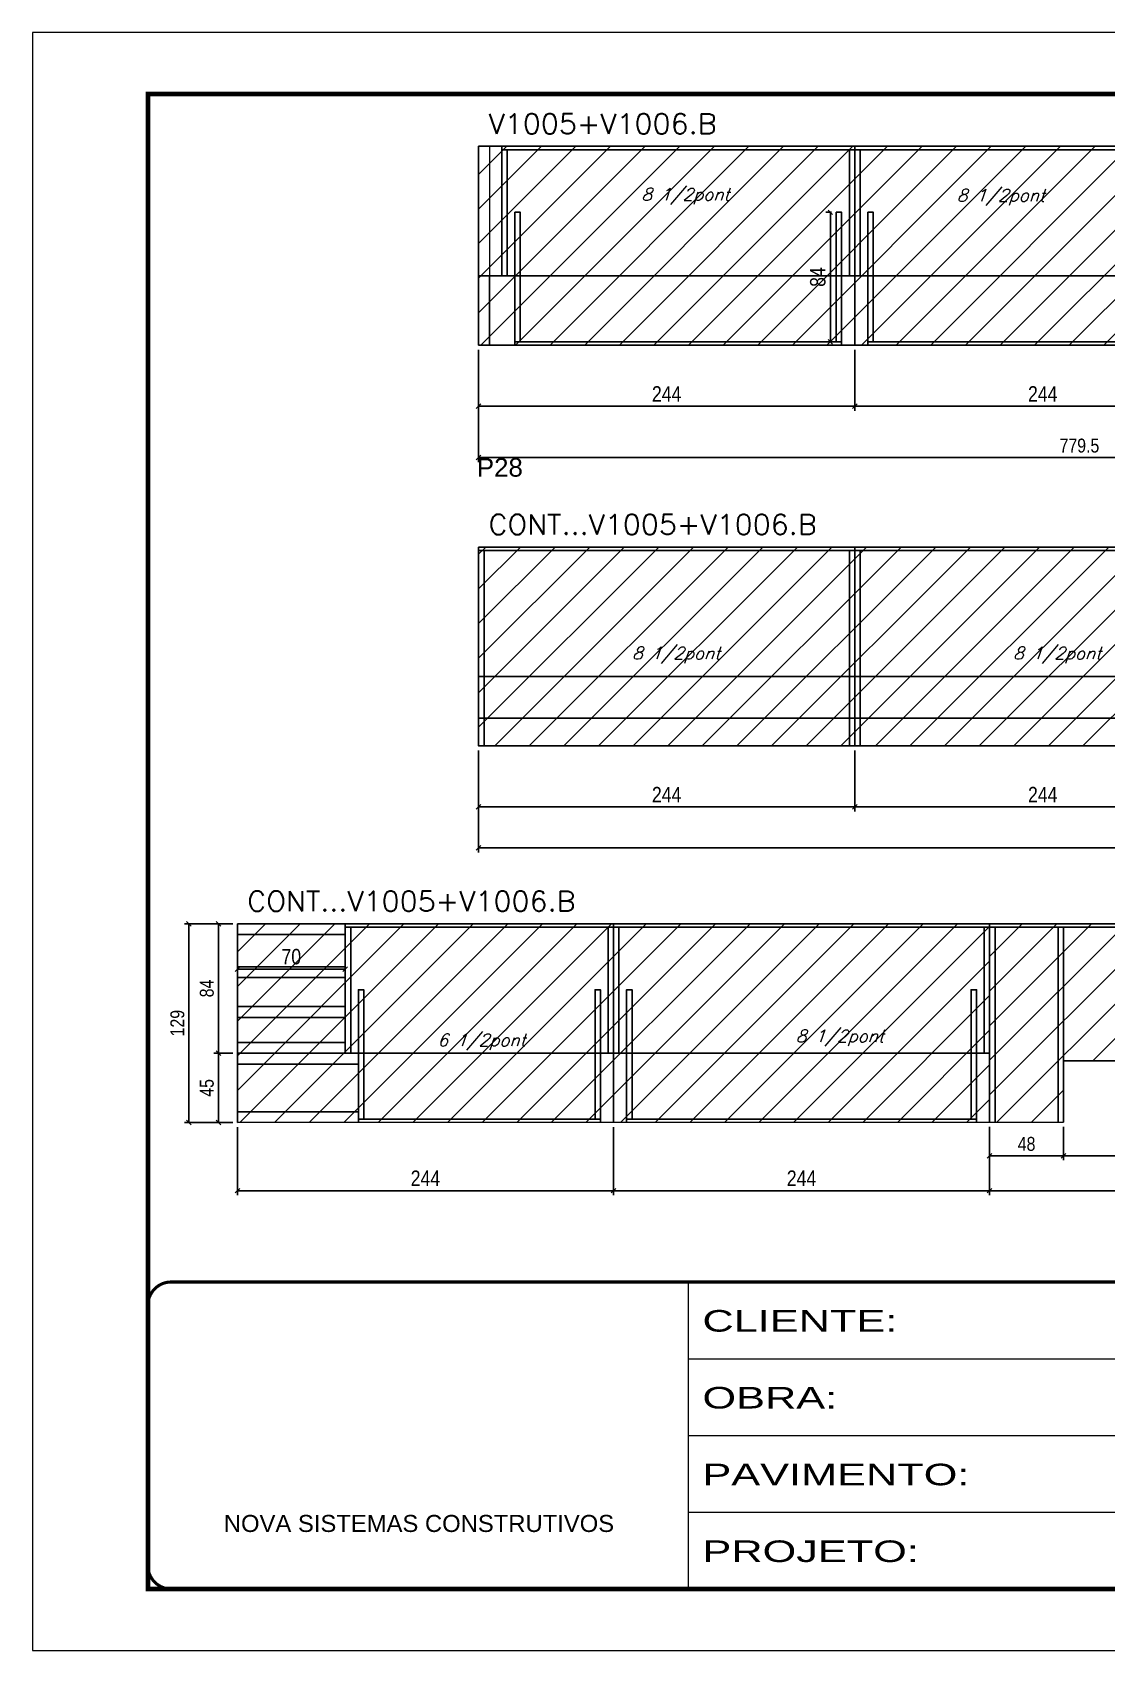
# Model space of a CAD drawing. Extents: x -20960 to -5926, y -2106 to 21915.
# Drawn here: x -12207 to -11510, y 17420 to 18470 of the extents above; entities that cross this region are included whole.
import ezdxf

# ---------------------------------------------------------------- set-up
doc = ezdxf.new("R2010")
doc.units = 0
doc.linetypes.add('CONTINUO', pattern=[0])
doc.linetypes.add('DASHED', pattern=[0.75, 0.5, -0.25])
for name, color, linetype in [('5', 5, 'Continuous'), ('COTA', 241, 'Continuous'), ('Painéis', 200, 'Continuous'), ('SARR_2.2x7', 40, 'Continuous'), ('SARR_3.5x7', 81, 'Continuous'), ('texto', 7, 'Continuous')]:
    doc.layers.add(name, color=color, linetype=linetype)
for name, color, linetype, lineweight in [('Folhas', 255, 'Continuous', 9), ('Hachura', 251, 'Continuous', 9), ('Sarr 2.2x7', 40, 'Continuous', 9), ('SARRAFO DE PRESSAO', 251, 'DASHED', 9), ('Texto Seção', 7, 'Continuous', 15)]:
    doc.layers.add(name, color=color, linetype=linetype, lineweight=lineweight)
doc.styles.add('ARIAL', font='arial.ttf')
doc.styles.add('COTA TECNICA', font='techl___.ttf', dxfattribs={"height": 10})
doc.styles.add('COTA TECNICA-50', font='techl___.ttf', dxfattribs={"height": 9})
doc.styles.add('REGUA-120', font='ROMANS.shx', dxfattribs={"height": 15})
doc.styles.add('Romans', font='romans.shx')
doc.styles.get("Standard").update_dxf_attribs({"font": 'arial.ttf'})
doc.styles.add('Tecnologia', font='')
doc.styles.get('Tecnologia').set_extended_font_data('Forgotten Futurist')
doc.dimstyles.new('COTA PAINEL-50', dxfattribs={"dimtxt": 9, "dimasz": 3, "dimexe": 3, "dimexo": 3, "dimgap": 3, "dimtad": 1, "dimdec": 1, "dimzin": 12, "dimdsep": 46, "dimtxsty": 'COTA TECNICA-50', "dimblk1": 'OBLIQUE', "dimblk2": 'OBLIQUE', "dimsah": 1, "dimcen": 0.9, "dimclrd": 4, "dimclre": 4, "dimclrt": 240, "dimadec": 1, "dimazin": 3, "dimtfac": 1, "dimtdec": 1, "dimtmove": 0, "dimatfit": 3, "dimfxl": 1, "dimtolj": 1, "dimtzin": 12, "dimarcsym": 0})
doc.dimstyles.new('PAINEL', dxfattribs={"dimtxt": 10, "dimasz": 3, "dimexe": 3, "dimexo": 3, "dimgap": 3, "dimtad": 1, "dimdec": 1, "dimzin": 12, "dimdsep": 46, "dimtxsty": 'COTA TECNICA', "dimblk1": 'OBLIQUE', "dimblk2": 'OBLIQUE', "dimsah": 1, "dimcen": 0.9, "dimclrd": 4, "dimclre": 4, "dimclrt": 240, "dimadec": 1, "dimazin": 3, "dimtfac": 1, "dimtdec": 1, "dimtmove": 0, "dimatfit": 3, "dimfxl": 1, "dimtolj": 1, "dimtzin": 12, "dimarcsym": 0})

# ---------------------------------------------------------------- blocks, each defined once
blk = doc.blocks.new('9999999999')
at = {"color": 30, "linetype": 'CONTINUO'}
for p, q in [((98564.6, 34230.2), (98564.6, 34429.4)), ((98564.6, 34379.6), (99584, 34379.6)), ((98564.6, 34329.8), (99488, 34329.8)), ((98564.6, 34280), (99488, 34280))]:
    blk.add_line(p, q, dxfattribs=at)
at = {"color": 30, "linetype": 'CONTINUO', "const_width": 2}
blk.add_lwpolyline([(99584, 34230.2), (99584, 34414.4, 0.414214), (99569, 34429.4), (98229, 34429.4, 0.414214), (98214, 34414.4), (98214, 34245.2, 0.414214), (98229, 34230.2), (99584, 34230.2)], format="xyb", dxfattribs=at)
at = {"layer": 'Folhas'}
blk.add_lwpolyline([(98139, 34190.2), (99624, 34190.2), (99624, 35240.2), (98139, 35240.2)], close=True, dxfattribs=at)
at = {"layer": 'Folhas', "color": 30, "const_width": 3}
blk.add_lwpolyline([(98214, 34230.2), (99584, 34230.2), (99584, 35200.2), (98214, 35200.2)], close=True, dxfattribs=at)
at = {"color": 7, "linetype": 'Continuous', "ltscale": 5, "style": 'ARIAL'}
blk.add_text('NOVA SISTEMAS CONSTRUTIVOS', height=11.059, dxfattribs=at).set_placement((98263.2, 34267.2))
at = {"layer": 'Folhas', "color": 7, "style": 'Tecnologia', "width": 1.5}
for s, p in [('CLIENTE:', (98573.7, 34397.2)), ('OBRA:', (98573.7, 34347.3)), ('PAVIMENTO:', (98573.7, 34297.5)), ('PROJETO:', (98573.7, 34247.7))]:
    blk.add_text(s, height=14, dxfattribs=at).set_placement(p)
blk = doc.blocks.new('_Oblique')
at = {"color": 0, "linetype": 'ByBlock', "lineweight": -2}
blk.add_line((-0.5, -0.5), (0.5, 0.5), dxfattribs=at)
blk = doc.blocks.new('*D6690')
at = {"layer": 'COTA', "color": 4, "linetype": 'ByBlock', "lineweight": -2, "transparency": 16777216}
for p, q in [((-11673.5, 18263.7), (-11673.5, 18224.1)), ((-11429.5, 18263.7), (-11429.5, 18224.1)), ((-11429.5, 18227.1), (-11673.5, 18227.1))]:
    blk.add_line(p, q, dxfattribs=at)
at = {"layer": 'Defpoints', "color": 0, "linetype": 'ByBlock', "transparency": 16777216}
for p in [(-11673.5, 18266.7), (-11429.5, 18266.7), (-11673.5, 18227.1)]:
    blk.add_point(p, dxfattribs=at)
at = {"layer": 'COTA', "color": 4, "linetype": 'ByBlock', "lineweight": -2, "transparency": 16777216, "xscale": 3, "yscale": 3, "zscale": 3, "rotation": 180}
blk.add_blockref('_Oblique', (-11673.5, 18227.1), dxfattribs=at)
at = {"layer": 'COTA', "color": 4, "linetype": 'ByBlock', "lineweight": -2, "transparency": 16777216, "xscale": 3, "yscale": 3, "zscale": 3}
blk.add_blockref('_Oblique', (-11429.5, 18227.1), dxfattribs=at)
at = {"layer": 'COTA', "color": 240, "linetype": 'ByBlock', "transparency": 16777216, "insert": (-11551.5, 18235.1), "char_height": 10, "attachment_point": 5, "style": 'COTA TECNICA'}
blk.add_mtext('\\A1;244', dxfattribs=at)
blk = doc.blocks.new('*D6691')
at = {"layer": 'COTA', "color": 4, "linetype": 'ByBlock', "lineweight": -2, "transparency": 16777216}
for p, q in [((-11917.5, 18263.7), (-11917.5, 18224.1)), ((-11673.5, 18263.7), (-11673.5, 18224.1)), ((-11673.5, 18227.1), (-11917.5, 18227.1))]:
    blk.add_line(p, q, dxfattribs=at)
at = {"layer": 'Defpoints', "color": 0, "linetype": 'ByBlock', "transparency": 16777216}
for p in [(-11917.5, 18266.7), (-11673.5, 18266.7), (-11917.5, 18227.1)]:
    blk.add_point(p, dxfattribs=at)
at = {"layer": 'COTA', "color": 4, "linetype": 'ByBlock', "lineweight": -2, "transparency": 16777216, "xscale": 3, "yscale": 3, "zscale": 3, "rotation": 180}
blk.add_blockref('_Oblique', (-11917.5, 18227.1), dxfattribs=at)
at = {"layer": 'COTA', "color": 4, "linetype": 'ByBlock', "lineweight": -2, "transparency": 16777216, "xscale": 3, "yscale": 3, "zscale": 3}
blk.add_blockref('_Oblique', (-11673.5, 18227.1), dxfattribs=at)
at = {"layer": 'COTA', "color": 240, "linetype": 'ByBlock', "transparency": 16777216, "insert": (-11795.5, 18235.1), "char_height": 10, "attachment_point": 5, "style": 'COTA TECNICA'}
blk.add_mtext('\\A1;244', dxfattribs=at)
blk = doc.blocks.new('*D6692')
at = {"layer": 'COTA', "color": 4, "lineweight": -2, "transparency": 16777216}
for p, q in [((-11917.5, 18003.7), (-11917.5, 17964.1)), ((-11673.5, 18003.7), (-11673.5, 17964.1)), ((-11917.5, 17967.1), (-11673.5, 17967.1))]:
    blk.add_line(p, q, dxfattribs=at)
at = {"layer": 'Defpoints', "color": 0, "transparency": 16777216}
for p in [(-11917.5, 18006.7), (-11673.5, 18006.7), (-11673.5, 17967.1)]:
    blk.add_point(p, dxfattribs=at)
at = {"layer": 'COTA', "color": 4, "lineweight": -2, "transparency": 16777216, "xscale": 3, "yscale": 3, "zscale": 3, "rotation": 180}
blk.add_blockref('_Oblique', (-11917.5, 17967.1), dxfattribs=at)
at = {"layer": 'COTA', "color": 4, "lineweight": -2, "transparency": 16777216, "xscale": 3, "yscale": 3, "zscale": 3}
blk.add_blockref('_Oblique', (-11673.5, 17967.1), dxfattribs=at)
at = {"layer": 'COTA', "color": 240, "transparency": 16777216, "insert": (-11795.5, 17975.1), "char_height": 10, "attachment_point": 5, "style": 'COTA TECNICA'}
blk.add_mtext('\\A1;244', dxfattribs=at)
blk = doc.blocks.new('*D6693')
at = {"layer": 'COTA', "color": 4, "lineweight": -2, "transparency": 16777216}
for p, q in [((-11673.5, 18003.7), (-11673.5, 17964.1)), ((-11429.5, 18003.7), (-11429.5, 17964.1)), ((-11673.5, 17967.1), (-11429.5, 17967.1))]:
    blk.add_line(p, q, dxfattribs=at)
at = {"layer": 'Defpoints', "color": 0, "transparency": 16777216}
for p in [(-11673.5, 18006.7), (-11429.5, 18006.7), (-11429.5, 17967.1)]:
    blk.add_point(p, dxfattribs=at)
at = {"layer": 'COTA', "color": 4, "lineweight": -2, "transparency": 16777216, "xscale": 3, "yscale": 3, "zscale": 3, "rotation": 180}
blk.add_blockref('_Oblique', (-11673.5, 17967.1), dxfattribs=at)
at = {"layer": 'COTA', "color": 4, "lineweight": -2, "transparency": 16777216, "xscale": 3, "yscale": 3, "zscale": 3}
blk.add_blockref('_Oblique', (-11429.5, 17967.1), dxfattribs=at)
at = {"layer": 'COTA', "color": 240, "transparency": 16777216, "insert": (-11551.5, 17975.1), "char_height": 10, "attachment_point": 5, "style": 'COTA TECNICA'}
blk.add_mtext('\\A1;244', dxfattribs=at)
blk = doc.blocks.new('*D6694')
at = {"layer": 'COTA', "color": 4, "lineweight": -2, "transparency": 16777216}
for p, q in [((-11917.5, 18003.7), (-11917.5, 17937.6)), ((-10964, 18003.7), (-10964, 17937.6)), ((-11917.5, 17940.6), (-10964, 17940.6))]:
    blk.add_line(p, q, dxfattribs=at)
at = {"layer": 'Defpoints', "color": 0, "transparency": 16777216}
for p in [(-11917.5, 18006.7), (-10964, 18006.7), (-10964, 17940.6)]:
    blk.add_point(p, dxfattribs=at)
at = {"layer": 'COTA', "color": 4, "lineweight": -2, "transparency": 16777216, "xscale": 3, "yscale": 3, "zscale": 3, "rotation": 180}
blk.add_blockref('_Oblique', (-11917.5, 17940.6), dxfattribs=at)
at = {"layer": 'COTA', "color": 4, "lineweight": -2, "transparency": 16777216, "xscale": 3, "yscale": 3, "zscale": 3}
blk.add_blockref('_Oblique', (-10964, 17940.6), dxfattribs=at)
at = {"layer": 'COTA', "color": 240, "transparency": 16777216, "insert": (-11440.7, 17948.9), "char_height": 10, "attachment_point": 5, "style": 'COTA TECNICA'}
blk.add_mtext('\\A1;953.5', dxfattribs=at)
blk = doc.blocks.new('*D6719')
at = {"layer": 'COTA', "color": 4, "lineweight": -2, "ltscale": 25, "transparency": 16777216}
for p, q in [((-12074, 17881.3), (-12074, 17858.8)), ((-12004, 17881.3), (-12004, 17858.8)), ((-12074, 17861.8), (-12004, 17861.8))]:
    blk.add_line(p, q, dxfattribs=at)
at = {"layer": 'Defpoints', "color": 0, "ltscale": 25, "transparency": 16777216}
for p in [(-12074, 17884.3), (-12004, 17884.3), (-12004, 17861.8)]:
    blk.add_point(p, dxfattribs=at)
at = {"layer": 'COTA', "color": 4, "lineweight": -2, "ltscale": 25, "transparency": 16777216, "xscale": 3, "yscale": 3, "zscale": 3, "rotation": 180}
blk.add_blockref('_Oblique', (-12074, 17861.8), dxfattribs=at)
at = {"layer": 'COTA', "color": 4, "lineweight": -2, "ltscale": 25, "transparency": 16777216, "xscale": 3, "yscale": 3, "zscale": 3}
blk.add_blockref('_Oblique', (-12004, 17861.8), dxfattribs=at)
at = {"layer": 'COTA', "color": 240, "ltscale": 25, "transparency": 16777216, "insert": (-12039, 17869.9), "char_height": 10, "attachment_point": 5, "style": 'COTA TECNICA'}
blk.add_mtext('\\A1;70', dxfattribs=at)
blk = doc.blocks.new('*D6699')
at = {"layer": 'COTA', "color": 4, "lineweight": -2, "ltscale": 25, "transparency": 16777216}
for p, q in [((-11830, 17759.3), (-11830, 17715.1)), ((-11586, 17759), (-11586, 17715.1)), ((-11586, 17718.1), (-11830, 17718.1))]:
    blk.add_line(p, q, dxfattribs=at)
at = {"layer": 'Defpoints', "color": 0, "ltscale": 25, "transparency": 16777216}
for p in [(-11830, 17762.3), (-11586, 17762), (-11830, 17718.1)]:
    blk.add_point(p, dxfattribs=at)
at = {"layer": 'COTA', "color": 4, "lineweight": -2, "ltscale": 25, "transparency": 16777216, "xscale": 3, "yscale": 3, "zscale": 3, "rotation": 180}
blk.add_blockref('_Oblique', (-11830, 17718.1), dxfattribs=at)
at = {"layer": 'COTA', "color": 4, "lineweight": -2, "ltscale": 25, "transparency": 16777216, "xscale": 3, "yscale": 3, "zscale": 3}
blk.add_blockref('_Oblique', (-11586, 17718.1), dxfattribs=at)
at = {"layer": 'COTA', "color": 240, "ltscale": 25, "transparency": 16777216, "insert": (-11708, 17726.2), "char_height": 10, "attachment_point": 5, "style": 'COTA TECNICA'}
blk.add_mtext('\\A1;244', dxfattribs=at)
blk = doc.blocks.new('*D6700')
at = {"layer": 'COTA', "color": 4, "lineweight": -2, "ltscale": 25, "transparency": 16777216}
for p, q in [((-12074, 17759.3), (-12074, 17715.1)), ((-11830, 17759.3), (-11830, 17715.1)), ((-12074, 17718.1), (-11830, 17718.1))]:
    blk.add_line(p, q, dxfattribs=at)
at = {"layer": 'Defpoints', "color": 0, "ltscale": 25, "transparency": 16777216}
for p in [(-12074, 17762.3), (-11830, 17762.3), (-11830, 17718.1)]:
    blk.add_point(p, dxfattribs=at)
at = {"layer": 'COTA', "color": 4, "lineweight": -2, "ltscale": 25, "transparency": 16777216, "xscale": 3, "yscale": 3, "zscale": 3, "rotation": 180}
blk.add_blockref('_Oblique', (-12074, 17718.1), dxfattribs=at)
at = {"layer": 'COTA', "color": 4, "lineweight": -2, "ltscale": 25, "transparency": 16777216, "xscale": 3, "yscale": 3, "zscale": 3}
blk.add_blockref('_Oblique', (-11830, 17718.1), dxfattribs=at)
at = {"layer": 'COTA', "color": 240, "ltscale": 25, "transparency": 16777216, "insert": (-11952, 17726.2), "char_height": 10, "attachment_point": 5, "style": 'COTA TECNICA'}
blk.add_mtext('\\A1;244', dxfattribs=at)
blk = doc.blocks.new('*D6702')
at = {"layer": 'COTA', "color": 4, "lineweight": -2, "transparency": 16777216}
for p, q in [((-11917.5, 18263.7), (-11917.5, 18190.9)), ((-11138, 18263.7), (-11138, 18190.9)), ((-11138, 18193.9), (-11917.5, 18193.9))]:
    blk.add_line(p, q, dxfattribs=at)
at = {"layer": 'Defpoints', "color": 0, "transparency": 16777216}
for p in [(-11917.5, 18266.7), (-11138, 18266.7), (-11917.5, 18193.9)]:
    blk.add_point(p, dxfattribs=at)
at = {"layer": 'COTA', "color": 4, "lineweight": -2, "transparency": 16777216, "xscale": 3, "yscale": 3, "zscale": 3, "rotation": 180}
blk.add_blockref('_Oblique', (-11917.5, 18193.9), dxfattribs=at)
at = {"layer": 'COTA', "color": 4, "lineweight": -2, "transparency": 16777216, "xscale": 3, "yscale": 3, "zscale": 3}
blk.add_blockref('_Oblique', (-11138, 18193.9), dxfattribs=at)
at = {"layer": 'COTA', "color": 240, "transparency": 16777216, "insert": (-11527.7, 18201.5), "char_height": 9, "attachment_point": 5, "style": 'COTA TECNICA-50'}
blk.add_mtext('\\A1;779.5', dxfattribs=at)
blk = doc.blocks.new('*D6722')
at = {"layer": 'COTA', "color": 4, "lineweight": -2, "ltscale": 25, "transparency": 16777216}
for p, q in [((-11688.5, 18352.9), (-11692.3, 18352.9)), ((-11689.3, 18352.9), (-11689.3, 18268.9)), ((-11688.5, 18268.9), (-11692.3, 18268.9))]:
    blk.add_line(p, q, dxfattribs=at)
at = {"layer": 'Defpoints', "color": 0, "ltscale": 25, "transparency": 16777216}
for p in [(-11685.5, 18352.9), (-11689.3, 18268.9), (-11685.5, 18268.9)]:
    blk.add_point(p, dxfattribs=at)
at = {"layer": 'COTA', "color": 4, "lineweight": -2, "ltscale": 25, "transparency": 16777216, "xscale": 3, "yscale": 3, "zscale": 3}
for p, rotation in [((-11689.3, 18352.9), 90), ((-11689.3, 18268.9), 270)]:
    blk.add_blockref('_Oblique', p, dxfattribs=dict(at, rotation=rotation))
at = {"layer": 'COTA', "color": 240, "ltscale": 25, "transparency": 16777216, "insert": (-11697.4, 18310.9), "char_height": 10, "attachment_point": 5, "rotation": 90, "style": 'COTA TECNICA'}
blk.add_mtext('\\A1;84', dxfattribs=at)
blk = doc.blocks.new('*D6706')
at = {"layer": 'COTA', "color": 4, "lineweight": -2, "transparency": 16777216}
for p, q in [((-12077, 17891.3), (-12089.2, 17891.3)), ((-12086.2, 17807.3), (-12086.2, 17891.3)), ((-12077, 17807.3), (-12089.2, 17807.3))]:
    blk.add_line(p, q, dxfattribs=at)
at = {"layer": 'Defpoints', "color": 0, "transparency": 16777216}
for p in [(-12086.2, 17891.3), (-12074, 17891.3), (-12074, 17807.3)]:
    blk.add_point(p, dxfattribs=at)
at = {"layer": 'COTA', "color": 4, "lineweight": -2, "transparency": 16777216, "xscale": 3, "yscale": 3, "zscale": 3}
for p, rotation in [((-12086.2, 17891.3), 90), ((-12086.2, 17807.3), 270)]:
    blk.add_blockref('_Oblique', p, dxfattribs=dict(at, rotation=rotation))
at = {"layer": 'COTA', "color": 240, "transparency": 16777216, "insert": (-12093.8, 17849.3), "char_height": 9, "attachment_point": 5, "rotation": 90, "style": 'COTA TECNICA-50'}
blk.add_mtext('\\A1;84', dxfattribs=at)
blk = doc.blocks.new('*D6707')
at = {"layer": 'COTA', "color": 4, "lineweight": -2, "transparency": 16777216}
for p, q in [((-12077, 17891.3), (-12108.4, 17891.3)), ((-12105.4, 17891.3), (-12105.4, 17762.3)), ((-12077, 17762.3), (-12108.4, 17762.3))]:
    blk.add_line(p, q, dxfattribs=at)
at = {"layer": 'Defpoints', "color": 0, "transparency": 16777216}
for p in [(-12074, 17891.3), (-12105.4, 17762.3), (-12074, 17762.3)]:
    blk.add_point(p, dxfattribs=at)
at = {"layer": 'COTA', "color": 4, "lineweight": -2, "transparency": 16777216, "xscale": 3, "yscale": 3, "zscale": 3}
for p, rotation in [((-12105.4, 17891.3), 90), ((-12105.4, 17762.3), 270)]:
    blk.add_blockref('_Oblique', p, dxfattribs=dict(at, rotation=rotation))
at = {"layer": 'COTA', "color": 240, "transparency": 16777216, "insert": (-12112.9, 17826.8), "char_height": 9, "attachment_point": 5, "rotation": 90, "style": 'COTA TECNICA-50'}
blk.add_mtext('\\A1;129', dxfattribs=at)
blk = doc.blocks.new('*D6708')
at = {"layer": 'COTA', "color": 4, "lineweight": -2, "transparency": 16777216}
for p, q in [((-12077, 17807.3), (-12089.2, 17807.3)), ((-12086.2, 17807.3), (-12086.2, 17762.3)), ((-12077, 17762.3), (-12089.2, 17762.3))]:
    blk.add_line(p, q, dxfattribs=at)
at = {"layer": 'Defpoints', "color": 0, "transparency": 16777216}
for p in [(-12074, 17807.3), (-12086.2, 17762.3), (-12074, 17762.3)]:
    blk.add_point(p, dxfattribs=at)
at = {"layer": 'COTA', "color": 4, "lineweight": -2, "transparency": 16777216, "xscale": 3, "yscale": 3, "zscale": 3}
for p, rotation in [((-12086.2, 17807.3), 90), ((-12086.2, 17762.3), 270)]:
    blk.add_blockref('_Oblique', p, dxfattribs=dict(at, rotation=rotation))
at = {"layer": 'COTA', "color": 240, "transparency": 16777216, "insert": (-12093.8, 17784.8), "char_height": 9, "attachment_point": 5, "rotation": 90, "style": 'COTA TECNICA-50'}
blk.add_mtext('\\A1;45', dxfattribs=at)
blk = doc.blocks.new('*D6713')
at = {"layer": 'COTA', "color": 4, "lineweight": -2, "transparency": 16777216}
for p, q in [((-11342, 17799.3), (-11342, 17715.1)), ((-11586, 17759), (-11586, 17715.1)), ((-11586, 17718.1), (-11342, 17718.1))]:
    blk.add_line(p, q, dxfattribs=at)
at = {"layer": 'Defpoints', "color": 0, "transparency": 16777216}
for p in [(-11342, 17802.3), (-11586, 17762), (-11342, 17718.1)]:
    blk.add_point(p, dxfattribs=at)
at = {"layer": 'COTA', "color": 4, "lineweight": -2, "transparency": 16777216, "xscale": 3, "yscale": 3, "zscale": 3, "rotation": 180}
blk.add_blockref('_Oblique', (-11586, 17718.1), dxfattribs=at)
at = {"layer": 'COTA', "color": 4, "lineweight": -2, "transparency": 16777216, "xscale": 3, "yscale": 3, "zscale": 3}
blk.add_blockref('_Oblique', (-11342, 17718.1), dxfattribs=at)
at = {"layer": 'COTA', "color": 240, "transparency": 16777216, "insert": (-11464, 17725.7), "char_height": 9, "attachment_point": 5, "style": 'COTA TECNICA-50'}
blk.add_mtext('\\A1;244', dxfattribs=at)
blk = doc.blocks.new('*D6714')
at = {"layer": 'COTA', "color": 4, "lineweight": -2, "transparency": 16777216}
for p, q in [((-11342, 17799.3), (-11342, 17737.8)), ((-11538, 17759.5), (-11538, 17737.8)), ((-11538, 17740.8), (-11342, 17740.8))]:
    blk.add_line(p, q, dxfattribs=at)
at = {"layer": 'Defpoints', "color": 0, "transparency": 16777216}
for p in [(-11342, 17802.3), (-11538, 17762.5), (-11342, 17740.8)]:
    blk.add_point(p, dxfattribs=at)
at = {"layer": 'COTA', "color": 4, "lineweight": -2, "transparency": 16777216, "xscale": 3, "yscale": 3, "zscale": 3, "rotation": 180}
blk.add_blockref('_Oblique', (-11538, 17740.8), dxfattribs=at)
at = {"layer": 'COTA', "color": 4, "lineweight": -2, "transparency": 16777216, "xscale": 3, "yscale": 3, "zscale": 3}
blk.add_blockref('_Oblique', (-11342, 17740.8), dxfattribs=at)
at = {"layer": 'COTA', "color": 240, "transparency": 16777216, "insert": (-11440, 17748.4), "char_height": 9, "attachment_point": 5, "style": 'COTA TECNICA-50'}
blk.add_mtext('\\A1;196', dxfattribs=at)
blk = doc.blocks.new('*D6715')
at = {"layer": 'COTA', "color": 4, "lineweight": -2, "transparency": 16777216}
for p, q in [((-11586, 17759.5), (-11586, 17737.8)), ((-11538, 17759.5), (-11538, 17737.8)), ((-11586, 17740.8), (-11538, 17740.8))]:
    blk.add_line(p, q, dxfattribs=at)
at = {"layer": 'Defpoints', "color": 0, "transparency": 16777216}
for p in [(-11586, 17762.5), (-11538, 17762.5), (-11538, 17740.8)]:
    blk.add_point(p, dxfattribs=at)
at = {"layer": 'COTA', "color": 4, "lineweight": -2, "transparency": 16777216, "xscale": 3, "yscale": 3, "zscale": 3, "rotation": 180}
blk.add_blockref('_Oblique', (-11586, 17740.8), dxfattribs=at)
at = {"layer": 'COTA', "color": 4, "lineweight": -2, "transparency": 16777216, "xscale": 3, "yscale": 3, "zscale": 3}
blk.add_blockref('_Oblique', (-11538, 17740.8), dxfattribs=at)
at = {"layer": 'COTA', "color": 240, "transparency": 16777216, "insert": (-11562, 17748.4), "char_height": 9, "attachment_point": 5, "style": 'COTA TECNICA-50'}
blk.add_mtext('\\A1;48', dxfattribs=at)

msp = doc.modelspace()

# ---------------------------------------------------------------- hatches: boundary and pattern name
at = {"layer": 'Hachura', "ltscale": 25}
h = msp.add_hatch(dxfattribs=at)
h.set_pattern_fill('ANSI31', color=256, scale=5)
h.set_pattern_definition([(45, (-152689.992, -14834.016), (-11.2253202, 11.2253202), [])])
h.paths.add_polyline_path([(-11917.47, 18395.73), (-11917.47, 18266.73), (-11137.96, 18266.73), (-11137.96, 18395.73)])
h = msp.add_hatch(dxfattribs=at)
h.set_pattern_fill('ANSI31', color=256, scale=5)
h.set_pattern_definition([(45, (-153399.492, -15094.034), (-11.2253202, 11.2253202), [])])
h.paths.add_polyline_path([(-11917.47, 18135.71), (-11917.47, 18006.71), (-11207.97, 18006.71), (-11207.97, 18135.71)])
h = msp.add_hatch(dxfattribs=at)
h.set_pattern_fill('ANSI31', color=256, scale=5)
h.set_pattern_definition([(45, (-152846.484, -15338.485), (-11.2253202, 11.2253202), [])])
h.paths.add_polyline_path([(-12073.97, 17891.26), (-12073.97, 17762.36), (-11585.97, 17762.36), (-11585.97, 17891.26)])
h = msp.add_hatch(dxfattribs=at)
h.set_pattern_fill('ANSI31', color=256, scale=5)
h.set_pattern_definition([(45, (-152602.484, -15338.485), (-11.2253202, 11.2253202), [])])
h.paths.add_polyline_path([(-11585.97, 17807.26), (-11585.97, 17891.26)])
h.paths.add_polyline_path([(-11537.97, 17762.45), (-11537.97, 17802.26), (-11281.57, 17802.26), (-11097.97, 17802.4), (-11097.96, 17891.26), (-11585.97, 17891.26), (-11585.97, 17762.45)])

# ---------------------------------------------------------------- linework, layer by layer
at = {"layer": 'Painéis', "linetype": 'ByBlock'}
for p, q in [((-11917.47, 18266.73), (-11917.47, 18395.73)), ((-11137.96, 18395.73), (-11917.47, 18395.73)), ((-11673.47, 18266.73), (-11673.47, 18395.73)), ((-11137.96, 18311.73), (-11917.47, 18311.73)), ((-11137.96, 18266.73), (-11917.47, 18266.73)), ((-11917.47, 18135.71), (-11207.97, 18135.71)), ((-11917.47, 18135.71), (-11917.47, 18024.71)), ((-11673.47, 18135.71), (-11673.47, 18024.71)), ((-11917.47, 18051.71), (-10963.97, 18051.71)), ((-11917.47, 18024.71), (-11207.97, 18024.71)), ((-11917.47, 18006.71), (-11207.97, 18006.71)), ((-12073.97, 17891.26), (-10792.47, 17891.26)), ((-12073.97, 17807.26), (-11585.97, 17807.26)), ((-11537.97, 17802.26), (-11097.97, 17802.26)), ((-11537.97, 17762.47), (-11537.97, 17802.26)), ((-12073.97, 17762.26), (-11537.97, 17762.47))]:
    msp.add_line(p, q, dxfattribs=at)
at = {"layer": 'Painéis', "ltscale": 25}
for p, q in [((-12073.97, 17762.26), (-12073.97, 17891.26)), ((-11829.97, 17762.26), (-11829.97, 17891.26)), ((-11585.97, 17762.45), (-11585.97, 17891.26))]:
    msp.add_line(p, q, dxfattribs=at)
at = {"layer": 'Sarr 2.2x7'}
msp.add_line((-11910.47, 18395.73), (-11910.47, 18311.73), dxfattribs=at)
at = {"layer": 'SARR_2.2x7', "linetype": 'Continuous', "ltscale": 50}
for p, q in [((-11902.47, 18393.53), (-11902.47, 18395.73)), ((-11673.47, 18393.53), (-11902.47, 18393.53)), ((-11673.47, 18393.53), (-11429.46, 18393.53)), ((-11893.97, 18268.93), (-11681.97, 18268.93)), ((-11664.97, 18268.93), (-11437.97, 18268.93)), ((-11917.47, 18133.51), (-11673.47, 18133.51)), ((-11673.47, 18133.51), (-11429.47, 18133.51)), ((-12073.97, 17884.26), (-12003.97, 17884.26)), ((-12003.97, 17889.06), (-11829.97, 17889.06)), ((-11829.97, 17889.06), (-11585.97, 17889.06)), ((-11585.97, 17889.06), (-11097.97, 17889.06)), ((-12073.97, 17863.37), (-12003.97, 17863.37)), ((-12073.97, 17856.37), (-12003.97, 17856.37)), ((-12073.97, 17837.5), (-12003.97, 17837.5)), ((-12073.97, 17830.5), (-12003.97, 17830.5)), ((-12073.97, 17814.26), (-12003.97, 17814.26)), ((-12073.97, 17800.26), (-11995.47, 17800.26)), ((-12073.97, 17769.26), (-11995.47, 17769.26)), ((-11995.47, 17764.46), (-11838.47, 17764.46)), ((-11821.47, 17764.46), (-11594.47, 17764.46))]:
    msp.add_line(p, q, dxfattribs=at)
at = {"layer": 'SARR_2.2x7', "linetype": 'Continuous'}
msp.add_line((-11910.47, 18311.73), (-11910.47, 18266.73), dxfattribs=at)
at = {"layer": 'SARR_3.5x7'}
for p, q in [((-11902.47, 18311.73), (-11902.47, 18393.53)), ((-11898.97, 18311.73), (-11898.97, 18393.53)), ((-11676.97, 18311.73), (-11676.97, 18393.53)), ((-11673.47, 18311.73), (-11673.47, 18393.53)), ((-11669.97, 18311.73), (-11669.97, 18393.53)), ((-12003.97, 17891.26), (-12003.97, 17807.26)), ((-12000.47, 17889.06), (-12000.47, 17807.26)), ((-11833.47, 17889.06), (-11833.47, 17807.26)), ((-11582.47, 17889.06), (-11582.47, 17762.45)), ((-11541.47, 17889.06), (-11541.47, 17762.45)), ((-11537.97, 17889.06), (-11537.97, 17802.26))]:
    msp.add_line(p, q, dxfattribs=at)
for points in [[(-11890.47, 18268.93), (-11890.47, 18352.93), (-11893.97, 18352.93), (-11893.97, 18266.73)], [(-11685.47, 18268.93), (-11685.47, 18352.93), (-11681.97, 18352.93), (-11681.97, 18266.73)], [(-11661.47, 18268.93), (-11661.47, 18352.93), (-11664.97, 18352.93), (-11664.97, 18266.73)], [(-11917.47, 18133.51), (-11917.47, 18006.71), (-11913.97, 18006.71), (-11913.97, 18133.51)], [(-11673.47, 18133.51), (-11673.47, 18006.71), (-11676.97, 18006.71), (-11676.97, 18133.51)], [(-11673.47, 18133.51), (-11673.47, 18006.71), (-11669.97, 18006.71), (-11669.97, 18133.51)], [(-11829.97, 17807.26), (-11829.97, 17891.26)], [(-11826.47, 17889.06), (-11826.47, 17807.26)], [(-11589.47, 17889.06), (-11589.47, 17807.26)], [(-11991.97, 17764.46), (-11991.97, 17848.46), (-11995.47, 17848.46), (-11995.47, 17762.26)], [(-11841.97, 17764.46), (-11841.97, 17848.46), (-11838.47, 17848.46), (-11838.47, 17762.26)], [(-11817.97, 17764.46), (-11817.97, 17848.46), (-11821.47, 17848.46), (-11821.47, 17762.26)], [(-11597.97, 17764.46), (-11597.97, 17848.46), (-11594.47, 17848.46), (-11594.47, 17762.26)]]:
    msp.add_lwpolyline(points, dxfattribs=at)

# ---------------------------------------------------------------- block references
at = {"layer": 'SARRAFO DE PRESSAO', "color": 6, "linetype": 'ByBlock'}
msp.add_blockref('9999999999', (-110345.98, -16770.54), dxfattribs=at)

# ---------------------------------------------------------------- texts
at = {"layer": '5', "linetype": 'Continuous'}
msp.add_text('P28', height=12, rotation=359.99996, dxfattribs=at).set_placement((-11918.62, 18181.38))
at = {"layer": 'texto', "color": 2, "char_height": 8, "attachment_point": 5, "style": 'Romans'}
for s, insert in [('{\\Q19;\\C256;8 1/2pont}', (-11783.35, 18363.23)), ('{\\Q19;\\C256;8 1/2pont}', (-11578.7, 18362.63)), ('{\\Q19;\\C256;8 1/2pont}', (-11789.36, 18065.58)), ('{\\Q19;\\C256;8 1/2pont}', (-11542.18, 18065.54)), ('{\\Q19;\\C256;6 1/2pont}', (-11915.58, 17814.56)), ('{\\Q19;\\C256;8 1/2pont}', (-11683.17, 17817.12))]:
    msp.add_mtext(s, dxfattribs=dict(at, insert=insert))
at = {"layer": 'Texto Seção', "style": 'REGUA-120', "width": 1.05}
for s, p in [('V1005+V1006.B', (-11911.09, 18403.88)), ('CONT...V1005+V1006.B', (-11911.09, 18143.87)), ('CONT...V1005+V1006.B', (-12067.58, 17899.42))]:
    msp.add_text(s, height=13, dxfattribs=at).set_placement(p)

# ---------------------------------------------------------------- dimensions: what is measured, and where the dimension line sits
at = {"layer": 'COTA', "ltscale": 25}
dim = msp.add_linear_dim(base=(-11689.3, 18268.93), p1=(-11685.47, 18352.93), p2=(-11685.47, 18268.93), angle=90, dimstyle='PAINEL', dxfattribs=at)
dim.commit()
dim.dimension.update_dxf_attribs({"geometry": '*D6722', "text_midpoint": (-11697.4, 18310.93)})
at = {"layer": 'COTA', "linetype": 'ByBlock'}
for base, p1, p2, picture, middle in [((-11917.47, 18227.06), (-11673.47, 18266.73), (-11917.47, 18266.73), '*D6691', (-11795.47, 18235.13)), ((-11673.47, 18227.06), (-11429.46, 18266.73), (-11673.47, 18266.73), '*D6690', (-11551.47, 18235.13))]:
    dim = msp.add_linear_dim(base=base, p1=p1, p2=p2, angle=180, dimstyle='PAINEL', override={"dimtmove": 1}, dxfattribs=at)
    dim.commit()
    dim.dimension.update_dxf_attribs({"geometry": picture, "text_midpoint": middle})
at = {"layer": 'COTA'}
for base, p1, p2, dimstyle, picture, middle in [((-11917.47, 18193.89), (-11137.96, 18266.73), (-11917.47, 18266.73), 'COTA PAINEL-50', '*D6702', (-11527.72, 18201.52)), ((-11673.47, 17967.08), (-11917.47, 18006.71), (-11673.47, 18006.71), 'PAINEL', '*D6692', (-11795.47, 17975.15)), ((-11341.97, 17718.09), (-11585.97, 17762), (-11341.97, 17802.26), 'COTA PAINEL-50', '*D6713', (-11463.97, 17725.65)), ((-11341.97, 17740.79), (-11537.97, 17762.47), (-11341.97, 17802.26), 'COTA PAINEL-50', '*D6714', (-11439.97, 17748.4)), ((-11537.97, 17740.79), (-11585.97, 17762.45), (-11537.97, 17762.47), 'COTA PAINEL-50', '*D6715', (-11561.97, 17748.37))]:
    dim = msp.add_linear_dim(base=base, p1=p1, p2=p2, dimstyle=dimstyle, dxfattribs=at)
    dim.commit()
    dim.dimension.update_dxf_attribs({"geometry": picture, "text_midpoint": middle})
dim = msp.add_linear_dim(base=(-10963.97, 17940.61), p1=(-11917.47, 18006.71), p2=(-10963.97, 18006.71), dimstyle='PAINEL', dxfattribs=at)
dim.commit()
dim.dimension.update_dxf_attribs({"geometry": '*D6694', "text_midpoint": (-11440.72, 17940.61), "dimtype": 160})
dim = msp.add_linear_dim(base=(-11429.47, 17967.08), p1=(-11673.47, 18006.71), p2=(-11429.47, 18006.71), dimstyle='PAINEL', override={"dimtmove": 1}, dxfattribs=at)
dim.commit()
dim.dimension.update_dxf_attribs({"geometry": '*D6693', "text_midpoint": (-11551.47, 17975.15)})
for base, p1, p2, picture, middle in [((-12105.36, 17762.26), (-12073.97, 17891.26), (-12073.97, 17762.26), '*D6707', (-12112.94, 17826.76)), ((-12086.25, 17891.26), (-12073.97, 17807.26), (-12073.97, 17891.26), '*D6706', (-12093.83, 17849.26)), ((-12086.25, 17762.26), (-12073.97, 17807.26), (-12073.97, 17762.26), '*D6708', (-12093.85, 17784.76))]:
    dim = msp.add_linear_dim(base=base, p1=p1, p2=p2, angle=90, dimstyle='COTA PAINEL-50', dxfattribs=at)
    dim.commit()
    dim.dimension.update_dxf_attribs({"geometry": picture, "text_midpoint": middle})
at = {"layer": 'COTA', "ltscale": 25}
for base, p1, p2, picture, middle in [((-12003.97, 17861.81), (-12073.97, 17884.26), (-12003.97, 17884.26), '*D6719', (-12038.97, 17869.91)), ((-11829.97, 17718.09), (-12073.97, 17762.26), (-11829.97, 17762.26), '*D6700', (-11951.97, 17726.16))]:
    dim = msp.add_linear_dim(base=base, p1=p1, p2=p2, dimstyle='PAINEL', dxfattribs=at)
    dim.commit()
    dim.dimension.update_dxf_attribs({"geometry": picture, "text_midpoint": middle})
dim = msp.add_linear_dim(base=(-11829.97, 17718.09), p1=(-11585.97, 17762), p2=(-11829.97, 17762.26), dimstyle='PAINEL', override={"dimtmove": 1}, dxfattribs=at)
dim.commit()
dim.dimension.update_dxf_attribs({"geometry": '*D6699', "text_midpoint": (-11707.97, 17726.16)})

doc.saveas('drawing.dxf')
